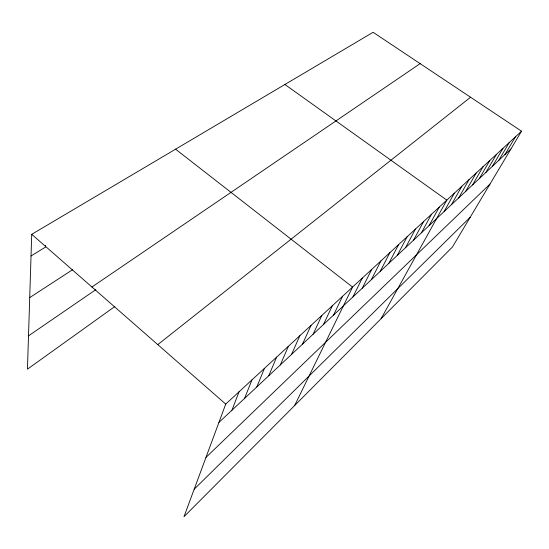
<?xml version="1.0" encoding="UTF-8"?>
<svg xmlns="http://www.w3.org/2000/svg" width="549" height="549" viewBox="0 0 549 549"><rect width="100%" height="100%" fill="white"/><g stroke="black" fill="none" stroke-linecap="round" stroke-linejoin="round"><path stroke-width="0.82" d="M521.55 131.19L225.728 404.085L183.99 516.705L452.445 246.995L521.55 131.19L373.107 32.295L31.718 234.32L27.45 369.161L114.871 306.5M45.636 245.417L45.553 247.077L31.032 255.964M231.946 410.233L239.041 391.801M244.566 398.416L251.957 379.894M256.822 386.935L264.474 368.338M268.729 375.791L276.627 357.131M280.299 364.955L288.424 346.247M291.54 354.428L299.884 335.679M302.478 344.189L311.015 325.406M313.115 334.224L321.838 315.421M323.464 324.528L332.365 305.711M333.545 315.092L342.603 296.268M294.641 405.539L352.568 287.072L175.584 149.184M352.925 296.94L362.271 278.123M362.251 288.218L371.714 269.408M371.337 279.709L380.924 260.919M380.196 271.405L389.893 252.643M388.843 263.314L398.636 244.579M397.277 255.415L407.166 236.708M405.512 247.702L415.483 229.036M413.548 240.174L423.602 221.549M421.399 232.824L431.521 214.24M429.071 225.639L439.262 207.103M381.116 318.66L446.817 200.131L284.904 84.491M444.114 211.557L454.414 193.118M451.484 204.653L461.839 186.269M458.69 197.908L469.093 179.578M465.73 191.313L476.175 173.045M472.62 184.862L483.099 166.656M479.352 178.555L489.866 160.418M485.94 172.386L496.488 154.31M492.391 166.347L502.959 148.34M498.705 160.438L509.287 142.5M504.881 154.653L515.484 136.783M194.168 489.234L470.184 217.274M205.964 457.413L489.996 184.059M218.934 422.414L510.927 148.985M157.783 344.628L470.575 97.228M28.507 335.858L95.855 289.652M91.937 287.01L420.143 63.629M29.715 297.606L72.674 269.662M31.718 234.32L225.728 404.085"/></g></svg>
